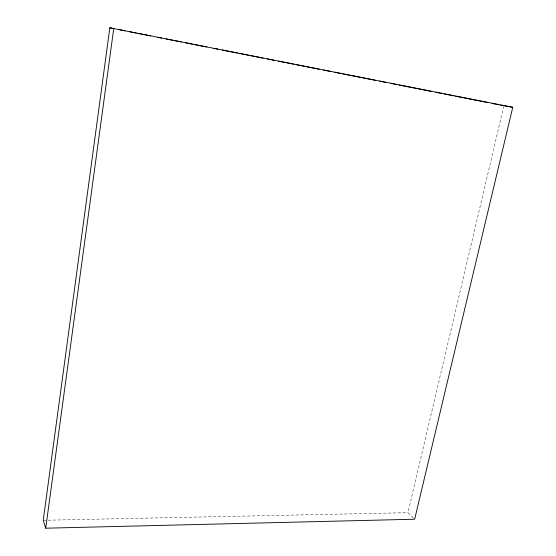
<?xml version="1.0" encoding="UTF-8"?>
<svg xmlns="http://www.w3.org/2000/svg" width="556" height="556" viewBox="0 0 556 556"><rect width="100%" height="100%" fill="white"/><g stroke="black" fill="none" stroke-linecap="round" stroke-linejoin="round"><path stroke-width="0.42" stroke-dasharray="2.78 2.08" d="M413.435 518.032L407.923 512.674L503.687 106.62M43.243 520.284L407.923 512.674"/><path stroke-width="0.83" d="M109.824 27.8L43.243 520.284L45.703 528.2L414.658 519.228L512.757 107.28L109.824 27.8L114.077 28.641M45.703 528.2L113.778 28.28M512.757 107.28L500.483 105.105M118.331 29.482L125.142 30.83M129.402 31.671L136.206 33.019M137.909 33.36L150.676 35.883M157.487 37.231L161.74 38.072M165.994 38.913L172.805 40.261M174.508 40.602L181.319 41.95M185.572 42.791L192.383 44.139M194.086 44.473L206.853 47.003M213.657 48.344L217.917 49.192M222.171 50.033L228.982 51.381M230.684 51.715L237.488 53.063M239.191 53.397L248.553 55.252M250.256 55.586L263.023 58.116M267.276 58.957L274.087 60.305M278.341 61.146L285.152 62.494M286.854 62.828L293.665 64.176M295.368 64.517L304.73 66.366M306.432 66.706L319.2 69.229M323.453 70.07L330.264 71.418M334.517 72.259L341.328 73.607M343.031 73.948L349.835 75.296M351.538 75.63L360.9 77.486M362.602 77.819L375.37 80.349M379.623 81.19L386.434 82.538M390.687 83.379L397.498 84.727M399.201 85.061L417.076 88.599M418.779 88.932L431.546 91.462M435.8 92.303L442.611 93.651M444.313 93.985L453.675 95.84M455.378 96.174L487.716 102.575M491.97 103.416L498.781 104.764"/></g></svg>
